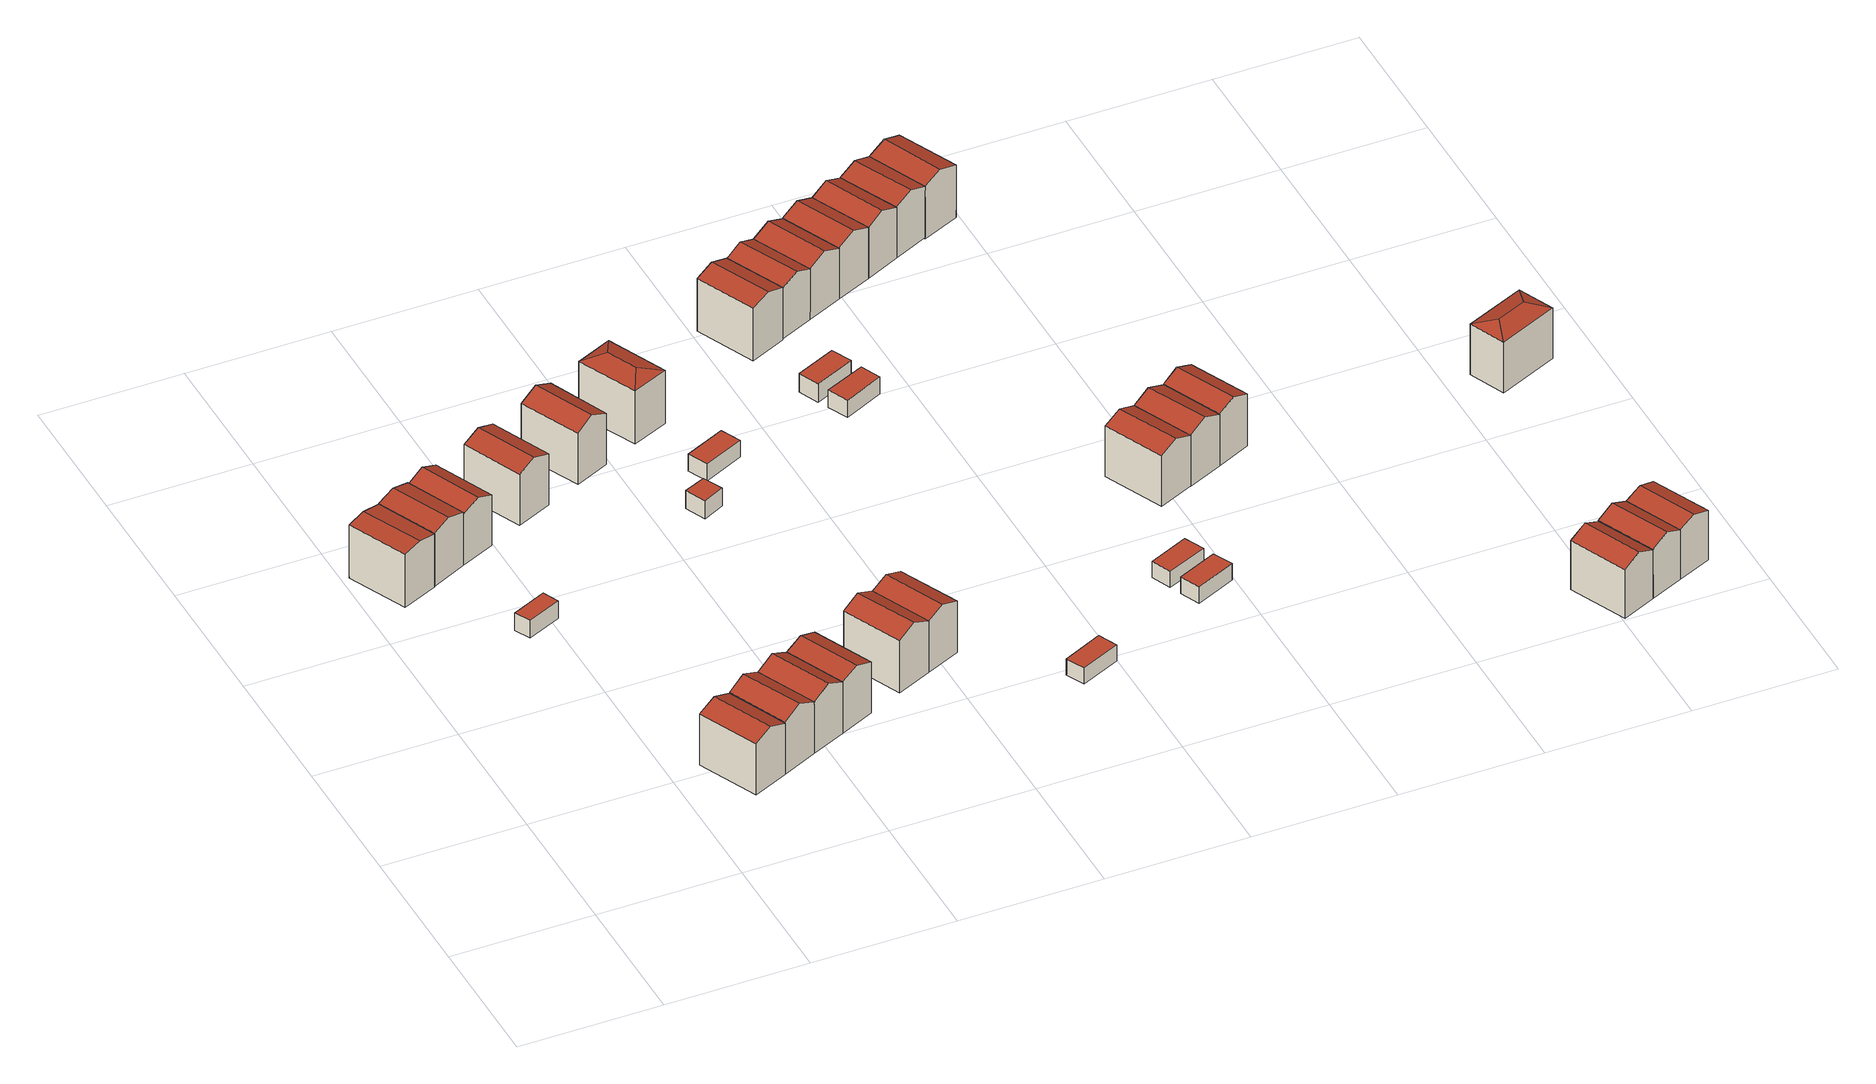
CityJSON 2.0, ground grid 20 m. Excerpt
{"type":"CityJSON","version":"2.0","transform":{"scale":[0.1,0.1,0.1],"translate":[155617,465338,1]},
"CityObjects":{
"building1":{"type":"Building","attributes":{"b3_bag_bag_overlap":0,"b3_bouwlagen":3,"b3_dak_type":"slanted","b3_extrusie":"standard","b3_h_dak_50p":9.7,"b3_h_dak_70p":10.21,"b3_h_dak_max":10.85,"b3_h_dak_min":7.75,"b3_h_maaiveld":1.87,"b3_h_nok":10.98,"b3_is_glas_dak":false,"b3_kas_warenhuis":false,"b3_kwaliteitsindicator":true,"b3_mutatie_ahn3_ahn4":false,"b3_mutatie_ahn4_ahn5":false,"b3_n_nok":2,"b3_n_vlakken":3,"b3_opp_buitenmuur":147.85,"b3_opp_dak_plat":0,"b3_opp_dak_schuin":60.97,"b3_opp_grond":50.98,"b3_opp_scheidingsmuur":67.64,"b3_rmse_lod12":1.17,"b3_rmse_lod13":1.17,"b3_rmse_lod22":0.135,"b3_t_run":27,"b3_val3dity_lod12":"[]","b3_val3dity_lod13":"[]","b3_val3dity_lod22":"[]","b3_volume_lod12":425.32,"b3_volume_lod13":425.32,"b3_volume_lod22":391.62,"geconstateerd":false,"oorspronkelijkbouwjaar":1986,"status":"Pand in gebruik"},"children":["building1-1"]},
"building1-1":{"type":"BuildingPart","parents":["building1"],"geometry":[{"type":"Solid","lod":"2.2","boundaries":[[[[0,1,2,3]],[[4,5,6,7]],[[5,4,1,0]],[[4,7,8,2,1]],[[9,8,7,6]],[[8,9,3,2]],[[9,6,5,0,3]]]],"semantics":{"surfaces":[{"type":"GroundSurface"},{"type":"RoofSurface"},{"type":"WallSurface"}],"values":[[0,1,2,2,1,2,2]]}}]},
"building2":{"type":"Building","attributes":{"b3_bag_bag_overlap":0,"b3_bouwlagen":3,"b3_dak_type":"slanted","b3_extrusie":"standard","b3_h_dak_50p":9.76,"b3_h_dak_70p":10.28,"b3_h_dak_max":10.84,"b3_h_dak_min":7.75,"b3_h_maaiveld":1.96,"b3_h_nok":10.98,"b3_is_glas_dak":false,"b3_kas_warenhuis":false,"b3_kwaliteitsindicator":true,"b3_mutatie_ahn3_ahn4":false,"b3_mutatie_ahn4_ahn5":false,"b3_n_nok":1,"b3_n_vlakken":3,"b3_opp_buitenmuur":74.91,"b3_opp_dak_plat":0,"b3_opp_dak_schuin":64.32,"b3_opp_grond":50.32,"b3_opp_scheidingsmuur":135.25,"b3_rmse_lod12":1.19,"b3_rmse_lod13":1.19,"b3_rmse_lod22":0.131,"b3_t_run":24,"b3_val3dity_lod12":"[]","b3_val3dity_lod13":"[]","b3_val3dity_lod22":"[]","b3_volume_lod12":417.21,"b3_volume_lod13":417.21,"b3_volume_lod22":381.18,"geconstateerd":false,"oorspronkelijkbouwjaar":1986,"status":"Pand in gebruik"},"children":["building2-1"]},
"building2-1":{"type":"BuildingPart","parents":["building2"],"geometry":[{"type":"Solid","lod":"2.2","boundaries":[[[[10,11,12,13]],[[14,15,16,11,10]],[[17,16,15,18]],[[16,17,12,11]],[[17,18,19,13,12]],[[14,19,18,15]],[[19,14,10,13]]]],"semantics":{"surfaces":[{"type":"GroundSurface"},{"type":"WallSurface"},{"type":"RoofSurface"}],"values":[[0,1,2,1,1,2,1]]}}]},
"building3":{"type":"Building","attributes":{"b3_bag_bag_overlap":0,"b3_bouwlagen":3,"b3_dak_type":"slanted","b3_extrusie":"standard","b3_h_dak_50p":9.23,"b3_h_dak_70p":9.85,"b3_h_dak_max":10.71,"b3_h_dak_min":7.55,"b3_h_maaiveld":1.77,"b3_h_nok":10.82,"b3_is_glas_dak":false,"b3_kas_warenhuis":false,"b3_kwaliteitsindicator":true,"b3_mutatie_ahn3_ahn4":false,"b3_mutatie_ahn4_ahn5":false,"b3_n_nok":1,"b3_n_vlakken":2,"b3_opp_buitenmuur":134.18,"b3_opp_dak_plat":0,"b3_opp_dak_schuin":61.74,"b3_opp_grond":50.87,"b3_opp_scheidingsmuur":67.92,"b3_rmse_lod12":1.12,"b3_rmse_lod13":1.12,"b3_rmse_lod22":0.0509,"b3_t_run":23,"b3_val3dity_lod12":"[]","b3_val3dity_lod13":"[]","b3_val3dity_lod22":"[]","b3_volume_lod12":410.59,"b3_volume_lod13":410.59,"b3_volume_lod22":378.99,"geconstateerd":false,"oorspronkelijkbouwjaar":1985,"status":"Pand in gebruik"},"children":["building3-1"]},
"building3-1":{"type":"BuildingPart","parents":["building3"],"geometry":[{"type":"Solid","lod":"2.2","boundaries":[[[[20,21,22,23]],[[24,25,26,27]],[[25,24,21,20]],[[24,27,28,22,21]],[[29,28,27,26]],[[28,29,23,22]],[[29,26,25,20,23]]]],"semantics":{"surfaces":[{"type":"GroundSurface"},{"type":"RoofSurface"},{"type":"WallSurface"}],"values":[[0,1,2,2,1,2,2]]}}]},
"building4":{"type":"Building","attributes":{"b3_dak_type":"horizontal","b3_extrusie":"standard","b3_h_dak_50p":4.37,"b3_h_dak_70p":4.38,"b3_h_dak_max":4.42,"b3_h_dak_min":4.34,"b3_h_maaiveld":1.72,"b3_is_glas_dak":false,"b3_kas_warenhuis":false,"b3_kwaliteitsindicator":true,"b3_mutatie_ahn3_ahn4":false,"b3_mutatie_ahn4_ahn5":false,"b3_n_nok":0,"b3_n_vlakken":1,"b3_opp_buitenmuur":36.41,"b3_opp_dak_plat":13.25,"b3_opp_dak_schuin":0,"b3_opp_grond":13.25,"b3_opp_scheidingsmuur":5.06,"b3_rmse_lod12":0.0218,"b3_rmse_lod13":0.0218,"b3_rmse_lod22":0.0193,"b3_t_run":8,"b3_val3dity_lod12":"[]","b3_val3dity_lod13":"[]","b3_val3dity_lod22":"[]","b3_volume_lod12":35.3,"b3_volume_lod13":35.3,"b3_volume_lod22":35.23,"geconstateerd":false,"oorspronkelijkbouwjaar":1985,"status":"Pand in gebruik"},"children":["building4-1"]},
"building4-1":{"type":"BuildingPart","parents":["building4"],"geometry":[{"type":"Solid","lod":"2.2","boundaries":[[[[30,31,32,33]],[[34,35,36,37]],[[37,36,31,30]],[[36,35,32,31]],[[35,34,33,32]],[[34,37,30,33]]]],"semantics":{"surfaces":[{"type":"GroundSurface"},{"type":"RoofSurface"},{"type":"WallSurface"}],"values":[[0,1,2,2,2,2]]}}]},
"building5":{"type":"Building","attributes":{"b3_bag_bag_overlap":0,"b3_bouwlagen":3,"b3_dak_type":"slanted","b3_extrusie":"standard","b3_h_dak_50p":9.36,"b3_h_dak_70p":9.98,"b3_h_dak_max":10.86,"b3_h_dak_min":7.76,"b3_h_maaiveld":1.97,"b3_h_nok":10.9,"b3_is_glas_dak":false,"b3_kas_warenhuis":false,"b3_kwaliteitsindicator":true,"b3_mutatie_ahn3_ahn4":false,"b3_mutatie_ahn4_ahn5":false,"b3_n_nok":1,"b3_n_vlakken":2,"b3_opp_buitenmuur":62.71,"b3_opp_dak_plat":0,"b3_opp_dak_schuin":59.88,"b3_opp_grond":49.49,"b3_opp_scheidingsmuur":135.23,"b3_rmse_lod12":1.08,"b3_rmse_lod13":1.08,"b3_rmse_lod22":0.0699,"b3_t_run":27,"b3_val3dity_lod12":"[]","b3_val3dity_lod13":"[]","b3_val3dity_lod22":"[]","b3_volume_lod12":394.5,"b3_volume_lod13":394.5,"b3_volume_lod22":364.71,"geconstateerd":false,"oorspronkelijkbouwjaar":1986,"status":"Pand in gebruik"},"children":["building5-1"]},
"building5-1":{"type":"BuildingPart","parents":["building5"],"geometry":[{"type":"Solid","lod":"2.2","boundaries":[[[[10,13,38,39]],[[40,41,42,43]],[[41,40,13,10]],[[40,43,44,38,13]],[[45,44,43,42]],[[44,45,39,38]],[[45,42,41,10,39]]]],"semantics":{"surfaces":[{"type":"GroundSurface"},{"type":"RoofSurface"},{"type":"WallSurface"}],"values":[[0,1,2,2,1,2,2]]}}]},
"building6":{"type":"Building","attributes":{"b3_bag_bag_overlap":0,"b3_bouwlagen":3,"b3_dak_type":"slanted","b3_extrusie":"standard","b3_h_dak_50p":9.64,"b3_h_dak_70p":9.86,"b3_h_dak_max":10.72,"b3_h_dak_min":7.54,"b3_h_maaiveld":1.81,"b3_h_nok":10.76,"b3_is_glas_dak":false,"b3_kas_warenhuis":false,"b3_kwaliteitsindicator":true,"b3_mutatie_ahn3_ahn4":false,"b3_mutatie_ahn4_ahn5":false,"b3_n_nok":1,"b3_n_vlakken":3,"b3_opp_buitenmuur":71.58,"b3_opp_dak_plat":4.17,"b3_opp_dak_schuin":60.66,"b3_opp_grond":50.13,"b3_opp_scheidingsmuur":137.24,"b3_rmse_lod12":1.08,"b3_rmse_lod13":1.08,"b3_rmse_lod22":0.089,"b3_t_run":23,"b3_val3dity_lod12":"[]","b3_val3dity_lod13":"[]","b3_val3dity_lod22":"[]","b3_volume_lod12":403.37,"b3_volume_lod13":403.37,"b3_volume_lod22":375.07,"geconstateerd":false,"oorspronkelijkbouwjaar":1985,"status":"Pand in gebruik"},"children":["building6-1"]},
"building6-1":{"type":"BuildingPart","parents":["building6"],"geometry":[{"type":"Solid","lod":"2.2","boundaries":[[[[46,47,21,20]],[[48,49,50,51]],[[49,48,47,46]],[[48,51,52,21,47]],[[53,52,51,50]],[[52,53,20,21]],[[53,50,49,46,20]]]],"semantics":{"surfaces":[{"type":"GroundSurface"},{"type":"RoofSurface"},{"type":"WallSurface"}],"values":[[0,1,2,2,1,2,2]]}}]},
"building7":{"type":"Building","attributes":{"b3_bag_bag_overlap":0,"b3_bouwlagen":3,"b3_dak_type":"slanted","b3_extrusie":"standard","b3_h_dak_50p":9.68,"b3_h_dak_70p":9.85,"b3_h_dak_max":10.71,"b3_h_dak_min":7.58,"b3_h_maaiveld":1.82,"b3_h_nok":10.79,"b3_is_glas_dak":false,"b3_kas_warenhuis":false,"b3_kwaliteitsindicator":true,"b3_mutatie_ahn3_ahn4":false,"b3_mutatie_ahn4_ahn5":false,"b3_n_nok":1,"b3_n_vlakken":3,"b3_opp_buitenmuur":70.8,"b3_opp_dak_plat":7.93,"b3_opp_dak_schuin":59.98,"b3_opp_grond":49.58,"b3_opp_scheidingsmuur":137.04,"b3_rmse_lod12":1.04,"b3_rmse_lod13":1.04,"b3_rmse_lod22":0.0682,"b3_t_run":22,"b3_val3dity_lod12":"[]","b3_val3dity_lod13":"[]","b3_val3dity_lod22":"[]","b3_volume_lod12":397.75,"b3_volume_lod13":397.75,"b3_volume_lod22":372.35,"geconstateerd":false,"oorspronkelijkbouwjaar":1985,"status":"Pand in gebruik"},"children":["building7-1"]},
"building7-1":{"type":"BuildingPart","parents":["building7"],"geometry":[{"type":"Solid","lod":"2.2","boundaries":[[[[47,46,54,55]],[[56,57,58,59]],[[57,56,46,47]],[[56,59,60,54,46]],[[61,60,59,58]],[[60,61,55,54]],[[61,58,57,47,55]]]],"semantics":{"surfaces":[{"type":"GroundSurface"},{"type":"RoofSurface"},{"type":"WallSurface"}],"values":[[0,1,2,2,1,2,2]]}}]},
"building8":{"type":"Building","attributes":{"b3_bag_bag_overlap":0,"b3_bouwlagen":3,"b3_dak_type":"slanted","b3_extrusie":"standard","b3_h_dak_50p":9.76,"b3_h_dak_70p":10.01,"b3_h_dak_max":10.86,"b3_h_dak_min":7.76,"b3_h_maaiveld":1.95,"b3_h_nok":10.91,"b3_is_glas_dak":false,"b3_kas_warenhuis":false,"b3_kwaliteitsindicator":true,"b3_mutatie_ahn3_ahn4":false,"b3_mutatie_ahn4_ahn5":false,"b3_n_nok":1,"b3_n_vlakken":3,"b3_opp_buitenmuur":72.71,"b3_opp_dak_plat":7.92,"b3_opp_dak_schuin":61.02,"b3_opp_grond":50.37,"b3_opp_scheidingsmuur":137.98,"b3_rmse_lod12":1.06,"b3_rmse_lod13":1.06,"b3_rmse_lod22":0.0989,"b3_t_run":26,"b3_val3dity_lod12":"[]","b3_val3dity_lod13":"[]","b3_val3dity_lod22":"[]","b3_volume_lod12":405.68,"b3_volume_lod13":405.68,"b3_volume_lod22":380.34,"geconstateerd":false,"oorspronkelijkbouwjaar":1986,"status":"Pand in gebruik"},"children":["building8-1"]},
"building8-1":{"type":"BuildingPart","parents":["building8"],"geometry":[{"type":"Solid","lod":"2.2","boundaries":[[[[62,63,64,65]],[[66,67,68,69]],[[67,66,63,62]],[[66,69,70,64,63]],[[71,70,69,68]],[[70,71,65,64]],[[71,68,67,62,65]]]],"semantics":{"surfaces":[{"type":"GroundSurface"},{"type":"RoofSurface"},{"type":"WallSurface"}],"values":[[0,1,2,2,1,2,2]]}}]},
"building9":{"type":"Building","attributes":{"b3_bag_bag_overlap":0,"b3_bouwlagen":3,"b3_dak_type":"slanted","b3_extrusie":"standard","b3_h_dak_50p":9.19,"b3_h_dak_70p":9.83,"b3_h_dak_max":10.7,"b3_h_dak_min":7.56,"b3_h_maaiveld":1.83,"b3_h_nok":10.78,"b3_is_glas_dak":false,"b3_kas_warenhuis":false,"b3_kwaliteitsindicator":true,"b3_mutatie_ahn3_ahn4":false,"b3_mutatie_ahn4_ahn5":false,"b3_n_nok":1,"b3_n_vlakken":2,"b3_opp_buitenmuur":62.94,"b3_opp_dak_plat":0,"b3_opp_dak_schuin":59.82,"b3_opp_grond":49.52,"b3_opp_scheidingsmuur":135.48,"b3_rmse_lod12":1.1,"b3_rmse_lod13":1.1,"b3_rmse_lod22":0.0733,"b3_t_run":19,"b3_val3dity_lod12":"[]","b3_val3dity_lod13":"[]","b3_val3dity_lod22":"[]","b3_volume_lod12":395.38,"b3_volume_lod13":395.38,"b3_volume_lod22":365.22,"geconstateerd":false,"oorspronkelijkbouwjaar":1985,"status":"Pand in gebruik"},"children":["building9-1"]},
"building9-1":{"type":"BuildingPart","parents":["building9"],"geometry":[{"type":"Solid","lod":"2.2","boundaries":[[[[72,73,55,54]],[[74,75,76,77]],[[75,74,73,72]],[[74,77,61,55,73]],[[60,61,77,76]],[[61,60,54,55]],[[60,76,75,72,54]]]],"semantics":{"surfaces":[{"type":"GroundSurface"},{"type":"RoofSurface"},{"type":"WallSurface"}],"values":[[0,1,2,2,1,2,2]]}}]},
"building10":{"type":"Building","attributes":{"b3_bag_bag_overlap":0,"b3_bouwlagen":3,"b3_dak_type":"slanted","b3_extrusie":"standard","b3_h_dak_50p":9.78,"b3_h_dak_70p":10,"b3_h_dak_max":10.85,"b3_h_dak_min":7.72,"b3_h_maaiveld":1.97,"b3_h_nok":10.94,"b3_is_glas_dak":false,"b3_kas_warenhuis":false,"b3_kwaliteitsindicator":true,"b3_mutatie_ahn3_ahn4":false,"b3_mutatie_ahn4_ahn5":false,"b3_n_nok":1,"b3_n_vlakken":3,"b3_opp_buitenmuur":73.48,"b3_opp_dak_plat":6.57,"b3_opp_dak_schuin":60.19,"b3_opp_grond":49.72,"b3_opp_scheidingsmuur":135.12,"b3_rmse_lod12":1.05,"b3_rmse_lod13":1.05,"b3_rmse_lod22":0.101,"b3_t_run":20,"b3_val3dity_lod12":"[]","b3_val3dity_lod13":"[]","b3_val3dity_lod22":"[]","b3_volume_lod12":399.4,"b3_volume_lod13":399.4,"b3_volume_lod22":373.67,"geconstateerd":false,"oorspronkelijkbouwjaar":1986,"status":"Pand in gebruik"},"children":["building10-1"]},
"building10-1":{"type":"BuildingPart","parents":["building10"],"geometry":[{"type":"Solid","lod":"2.2","boundaries":[[[[78,79,80,81]],[[82,83,84,79,78]],[[85,84,83,86]],[[84,85,80,79]],[[85,86,87,81,80]],[[82,87,86,83]],[[87,82,78,81]]]],"semantics":{"surfaces":[{"type":"GroundSurface"},{"type":"WallSurface"},{"type":"RoofSurface"}],"values":[[0,1,2,1,1,2,1]]}}]},
"building11":{"type":"Building","attributes":{"b3_bag_bag_overlap":0,"b3_bouwlagen":3,"b3_dak_type":"slanted","b3_extrusie":"standard","b3_h_dak_50p":9.76,"b3_h_dak_70p":9.85,"b3_h_dak_max":10.71,"b3_h_dak_min":7.55,"b3_h_maaiveld":1.83,"b3_h_nok":10.78,"b3_is_glas_dak":false,"b3_kas_warenhuis":false,"b3_kwaliteitsindicator":true,"b3_mutatie_ahn3_ahn4":false,"b3_mutatie_ahn4_ahn5":false,"b3_n_nok":1,"b3_n_vlakken":3,"b3_opp_buitenmuur":72.49,"b3_opp_dak_plat":9.85,"b3_opp_dak_schuin":60.55,"b3_opp_grond":49.81,"b3_opp_scheidingsmuur":135.96,"b3_rmse_lod12":1.08,"b3_rmse_lod13":1.08,"b3_rmse_lod22":0.121,"b3_t_run":23,"b3_val3dity_lod12":"[]","b3_val3dity_lod13":"[]","b3_val3dity_lod22":"[]","b3_volume_lod12":400.92,"b3_volume_lod13":400.92,"b3_volume_lod22":374.57,"geconstateerd":false,"oorspronkelijkbouwjaar":1985,"status":"Pand in gebruik"},"children":["building11-1"]},
"building11-1":{"type":"BuildingPart","parents":["building11"],"geometry":[{"type":"Solid","lod":"2.2","boundaries":[[[[88,89,90,91]],[[92,93,94,95]],[[93,92,89,88]],[[92,95,96,90,89]],[[97,96,95,94]],[[96,97,91,90]],[[97,94,93,88,91]]]],"semantics":{"surfaces":[{"type":"GroundSurface"},{"type":"RoofSurface"},{"type":"WallSurface"}],"values":[[0,1,2,2,1,2,2]]}}]},
"building12":{"type":"Building","attributes":{"b3_bag_bag_overlap":0,"b3_dak_type":"horizontal","b3_extrusie":"standard","b3_h_dak_50p":4.49,"b3_h_dak_70p":4.5,"b3_h_dak_max":4.55,"b3_h_dak_min":4.4,"b3_h_maaiveld":1.71,"b3_is_glas_dak":false,"b3_kas_warenhuis":false,"b3_kwaliteitsindicator":true,"b3_mutatie_ahn3_ahn4":false,"b3_mutatie_ahn4_ahn5":false,"b3_n_nok":0,"b3_n_vlakken":1,"b3_opp_buitenmuur":26.81,"b3_opp_dak_plat":10.09,"b3_opp_dak_schuin":0,"b3_opp_grond":10.09,"b3_opp_scheidingsmuur":8.48,"b3_rmse_lod12":0.0369,"b3_rmse_lod13":0.0369,"b3_rmse_lod22":0.0318,"b3_t_run":7,"b3_val3dity_lod12":"[]","b3_val3dity_lod13":"[]","b3_val3dity_lod22":"[]","b3_volume_lod12":28.14,"b3_volume_lod13":28.14,"b3_volume_lod22":28.01,"geconstateerd":false,"oorspronkelijkbouwjaar":1985,"status":"Pand in gebruik"},"children":["building12-1"]},
"building12-1":{"type":"BuildingPart","parents":["building12"],"geometry":[{"type":"Solid","lod":"2.2","boundaries":[[[[98,99,100,101]],[[102,103,104,105]],[[105,104,99,98]],[[104,103,100,99]],[[103,102,101,100]],[[102,105,98,101]]]],"semantics":{"surfaces":[{"type":"GroundSurface"},{"type":"RoofSurface"},{"type":"WallSurface"}],"values":[[0,1,2,2,2,2]]}}]},
"building13":{"type":"Building","attributes":{"b3_bag_bag_overlap":0,"b3_bouwlagen":3,"b3_dak_type":"slanted","b3_extrusie":"standard","b3_h_dak_50p":9.17,"b3_h_dak_70p":9.78,"b3_h_dak_max":10.71,"b3_h_dak_min":7.56,"b3_h_maaiveld":1.83,"b3_h_nok":10.76,"b3_is_glas_dak":false,"b3_kas_warenhuis":false,"b3_kwaliteitsindicator":true,"b3_mutatie_ahn3_ahn4":false,"b3_mutatie_ahn4_ahn5":false,"b3_n_nok":1,"b3_n_vlakken":2,"b3_opp_buitenmuur":62.54,"b3_opp_dak_plat":0,"b3_opp_dak_schuin":60.37,"b3_opp_grond":49.78,"b3_opp_scheidingsmuur":135.19,"b3_rmse_lod12":1.12,"b3_rmse_lod13":1.12,"b3_rmse_lod22":0.065,"b3_t_run":21,"b3_val3dity_lod12":"[]","b3_val3dity_lod13":"[]","b3_val3dity_lod22":"[]","b3_volume_lod12":396.07,"b3_volume_lod13":396.07,"b3_volume_lod22":365.83,"geconstateerd":false,"oorspronkelijkbouwjaar":1985,"status":"Pand in gebruik"},"children":["building13-1"]},
"building13-1":{"type":"BuildingPart","parents":["building13"],"geometry":[{"type":"Solid","lod":"2.2","boundaries":[[[[106,107,89,88]],[[108,109,110,111]],[[109,108,107,106]],[[108,111,112,89,107]],[[113,112,111,110]],[[112,113,88,89]],[[113,110,109,106,88]]]],"semantics":{"surfaces":[{"type":"GroundSurface"},{"type":"RoofSurface"},{"type":"WallSurface"}],"values":[[0,1,2,2,1,2,2]]}}]},
"building14":{"type":"Building","attributes":{"b3_bag_bag_overlap":0,"b3_bouwlagen":3,"b3_dak_type":"slanted","b3_extrusie":"standard","b3_h_dak_50p":9.86,"b3_h_dak_70p":10.22,"b3_h_dak_max":10.85,"b3_h_dak_min":7.74,"b3_h_maaiveld":1.85,"b3_h_nok":11.04,"b3_is_glas_dak":false,"b3_kas_warenhuis":false,"b3_kwaliteitsindicator":true,"b3_mutatie_ahn3_ahn4":false,"b3_mutatie_ahn4_ahn5":false,"b3_n_nok":1,"b3_n_vlakken":4,"b3_opp_buitenmuur":154.7,"b3_opp_dak_plat":5.07,"b3_opp_dak_schuin":66.91,"b3_opp_grond":50.94,"b3_opp_scheidingsmuur":68.27,"b3_rmse_lod12":1.07,"b3_rmse_lod13":1.07,"b3_rmse_lod22":0.127,"b3_t_run":29,"b3_val3dity_lod12":"[]","b3_val3dity_lod13":"[]","b3_val3dity_lod22":"[]","b3_volume_lod12":426.85,"b3_volume_lod13":426.85,"b3_volume_lod22":397.22,"geconstateerd":false,"oorspronkelijkbouwjaar":1986,"status":"Pand in gebruik"},"children":["building14-1"]},
"building14-1":{"type":"BuildingPart","parents":["building14"],"geometry":[{"type":"Solid","lod":"2.2","boundaries":[[[[114,115,116,117]],[[118,119,120,121]],[[119,118,115,114]],[[122,118,121]],[[118,122,116,115]],[[123,122,121,120]],[[122,123,117,116]],[[119,123,120]],[[123,119,114,117]]]],"semantics":{"surfaces":[{"type":"GroundSurface"},{"type":"RoofSurface"},{"type":"WallSurface"}],"values":[[0,1,2,1,2,1,2,1,2]]}}]},
"building15":{"type":"Building","attributes":{"b3_dak_type":"horizontal","b3_extrusie":"standard","b3_h_dak_50p":4.38,"b3_h_dak_70p":4.39,"b3_h_dak_max":4.41,"b3_h_dak_min":4.35,"b3_h_maaiveld":1.75,"b3_is_glas_dak":false,"b3_kas_warenhuis":false,"b3_kwaliteitsindicator":true,"b3_mutatie_ahn3_ahn4":false,"b3_mutatie_ahn4_ahn5":false,"b3_n_nok":0,"b3_n_vlakken":1,"b3_opp_buitenmuur":48.77,"b3_opp_dak_plat":19.14,"b3_opp_dak_schuin":0,"b3_opp_grond":19.14,"b3_opp_scheidingsmuur":0,"b3_rmse_lod12":0.014,"b3_rmse_lod13":0.014,"b3_rmse_lod22":0.013,"b3_t_run":15,"b3_val3dity_lod12":"[]","b3_val3dity_lod13":"[]","b3_val3dity_lod22":"[]","b3_volume_lod12":50.4,"b3_volume_lod13":50.4,"b3_volume_lod22":50.31,"geconstateerd":false,"oorspronkelijkbouwjaar":1986,"status":"Pand in gebruik"},"children":["building15-1"]},
"building15-1":{"type":"BuildingPart","parents":["building15"],"geometry":[{"type":"Solid","lod":"2.2","boundaries":[[[[124,125,126,127]],[[128,129,130,131]],[[131,130,125,124]],[[130,129,126,125]],[[129,128,127,126]],[[128,131,124,127]]]],"semantics":{"surfaces":[{"type":"GroundSurface"},{"type":"RoofSurface"},{"type":"WallSurface"}],"values":[[0,1,2,2,2,2]]}}]},
"building16":{"type":"Building","attributes":{"b3_dak_type":"horizontal","b3_extrusie":"standard","b3_h_dak_50p":4.34,"b3_h_dak_70p":4.34,"b3_h_dak_max":4.37,"b3_h_dak_min":4.3,"b3_h_maaiveld":1.77,"b3_is_glas_dak":false,"b3_kas_warenhuis":false,"b3_kwaliteitsindicator":true,"b3_mutatie_ahn3_ahn4":false,"b3_mutatie_ahn4_ahn5":false,"b3_n_nok":0,"b3_n_vlakken":1,"b3_opp_buitenmuur":46.57,"b3_opp_dak_plat":17.96,"b3_opp_dak_schuin":0,"b3_opp_grond":17.96,"b3_opp_scheidingsmuur":0,"b3_rmse_lod12":0.0158,"b3_rmse_lod13":0.0158,"b3_rmse_lod22":0.0145,"b3_t_run":12,"b3_val3dity_lod12":"[]","b3_val3dity_lod13":"[]","b3_val3dity_lod22":"[]","b3_volume_lod12":46.31,"b3_volume_lod13":46.31,"b3_volume_lod22":46.21,"geconstateerd":false,"oorspronkelijkbouwjaar":1985,"status":"Pand in gebruik"},"children":["building16-1"]},
"building16-1":{"type":"BuildingPart","parents":["building16"],"geometry":[{"type":"Solid","lod":"2.2","boundaries":[[[[132,133,134,135]],[[136,137,138,139]],[[139,138,133,132]],[[138,137,134,133]],[[137,136,135,134]],[[136,139,132,135]]]],"semantics":{"surfaces":[{"type":"GroundSurface"},{"type":"RoofSurface"},{"type":"WallSurface"}],"values":[[0,1,2,2,2,2]]}}]},
"building17":{"type":"Building","attributes":{"b3_bag_bag_overlap":0,"b3_bouwlagen":3,"b3_dak_type":"slanted","b3_extrusie":"standard","b3_h_dak_50p":9.76,"b3_h_dak_70p":10.03,"b3_h_dak_max":10.84,"b3_h_dak_min":7.86,"b3_h_maaiveld":1.76,"b3_h_nok":10.92,"b3_is_glas_dak":false,"b3_kas_warenhuis":false,"b3_kwaliteitsindicator":true,"b3_mutatie_ahn3_ahn4":false,"b3_mutatie_ahn4_ahn5":false,"b3_n_nok":2,"b3_n_vlakken":3,"b3_opp_buitenmuur":154.88,"b3_opp_dak_plat":0,"b3_opp_dak_schuin":63.6,"b3_opp_grond":51.19,"b3_opp_scheidingsmuur":67.39,"b3_rmse_lod12":0.968,"b3_rmse_lod13":0.968,"b3_rmse_lod22":0.223,"b3_t_run":26,"b3_val3dity_lod12":"[]","b3_val3dity_lod13":"[]","b3_val3dity_lod22":"[]","b3_volume_lod12":423.23,"b3_volume_lod13":423.23,"b3_volume_lod22":401.38,"geconstateerd":false,"oorspronkelijkbouwjaar":1986,"status":"Pand in gebruik"},"children":["building17-1"]},
"building17-1":{"type":"BuildingPart","parents":["building17"],"geometry":[{"type":"Solid","lod":"2.2","boundaries":[[[[140,141,142,143]],[[144,145,146,141,140]],[[147,146,145,148]],[[146,147,142,141]],[[147,148,149,143,142]],[[144,149,148,145]],[[149,144,140,143]]]],"semantics":{"surfaces":[{"type":"GroundSurface"},{"type":"WallSurface"},{"type":"RoofSurface"}],"values":[[0,1,2,1,1,2,1]]}}]},
"building18":{"type":"Building","attributes":{"b3_dak_type":"horizontal","b3_extrusie":"standard","b3_h_dak_50p":4.54,"b3_h_dak_70p":4.61,"b3_h_dak_max":4.75,"b3_h_dak_min":4.39,"b3_h_maaiveld":1.72,"b3_is_glas_dak":false,"b3_kas_warenhuis":false,"b3_kwaliteitsindicator":true,"b3_mutatie_ahn3_ahn4":false,"b3_mutatie_ahn4_ahn5":false,"b3_n_nok":0,"b3_n_vlakken":1,"b3_opp_buitenmuur":52.65,"b3_opp_dak_plat":19.21,"b3_opp_dak_schuin":0,"b3_opp_grond":19.21,"b3_opp_scheidingsmuur":0,"b3_rmse_lod12":0.13,"b3_rmse_lod13":0.13,"b3_rmse_lod22":0.106,"b3_t_run":15,"b3_val3dity_lod12":"[]","b3_val3dity_lod13":"[]","b3_val3dity_lod22":"[]","b3_volume_lod12":55.88,"b3_volume_lod13":55.88,"b3_volume_lod22":54.41,"geconstateerd":false,"oorspronkelijkbouwjaar":1986,"status":"Pand in gebruik"},"children":["building18-1"]},
"building18-1":{"type":"BuildingPart","parents":["building18"],"geometry":[{"type":"Solid","lod":"2.2","boundaries":[[[[150,151,152,153]],[[154,155,156,157]],[[157,156,151,150]],[[156,155,152,151]],[[155,154,153,152]],[[154,157,150,153]]]],"semantics":{"surfaces":[{"type":"GroundSurface"},{"type":"RoofSurface"},{"type":"WallSurface"}],"values":[[0,1,2,2,2,2]]}}]},
"building19":{"type":"Building","attributes":{"b3_dak_type":"horizontal","b3_extrusie":"standard","b3_h_dak_50p":4.4,"b3_h_dak_70p":4.41,"b3_h_dak_max":4.43,"b3_h_dak_min":4.38,"b3_h_maaiveld":1.73,"b3_is_glas_dak":false,"b3_kas_warenhuis":false,"b3_kwaliteitsindicator":true,"b3_mutatie_ahn3_ahn4":false,"b3_mutatie_ahn4_ahn5":false,"b3_n_nok":0,"b3_n_vlakken":1,"b3_opp_buitenmuur":49.71,"b3_opp_dak_plat":19.19,"b3_opp_dak_schuin":0,"b3_opp_grond":19.19,"b3_opp_scheidingsmuur":0,"b3_rmse_lod12":0.0132,"b3_rmse_lod13":0.0132,"b3_rmse_lod22":0.0119,"b3_t_run":14,"b3_val3dity_lod12":"[]","b3_val3dity_lod13":"[]","b3_val3dity_lod22":"[]","b3_volume_lod12":51.4,"b3_volume_lod13":51.4,"b3_volume_lod22":51.3,"geconstateerd":false,"oorspronkelijkbouwjaar":1986,"status":"Pand in gebruik"},"children":["building19-1"]},
"building19-1":{"type":"BuildingPart","parents":["building19"],"geometry":[{"type":"Solid","lod":"2.2","boundaries":[[[[158,159,160,161]],[[162,163,164,165]],[[165,164,159,158]],[[164,163,160,159]],[[163,162,161,160]],[[162,165,158,161]]]],"semantics":{"surfaces":[{"type":"GroundSurface"},{"type":"RoofSurface"},{"type":"WallSurface"}],"values":[[0,1,2,2,2,2]]}}]},
"building20":{"type":"Building","attributes":{"b3_bag_bag_overlap":0,"b3_bouwlagen":3,"b3_dak_type":"slanted","b3_extrusie":"standard","b3_h_dak_50p":9.31,"b3_h_dak_70p":9.95,"b3_h_dak_max":10.86,"b3_h_dak_min":7.71,"b3_h_maaiveld":2,"b3_h_nok":10.91,"b3_is_glas_dak":false,"b3_kas_warenhuis":false,"b3_kwaliteitsindicator":true,"b3_mutatie_ahn3_ahn4":false,"b3_mutatie_ahn4_ahn5":false,"b3_n_nok":1,"b3_n_vlakken":2,"b3_opp_buitenmuur":59.75,"b3_opp_dak_plat":0,"b3_opp_dak_schuin":57.69,"b3_opp_grond":47.59,"b3_opp_scheidingsmuur":134.73,"b3_rmse_lod12":1.12,"b3_rmse_lod13":1.12,"b3_rmse_lod22":0.0845,"b3_t_run":24,"b3_val3dity_lod12":"[]","b3_val3dity_lod13":"[]","b3_val3dity_lod22":"[]","b3_volume_lod12":377.7,"b3_volume_lod13":377.7,"b3_volume_lod22":348.91,"geconstateerd":false,"oorspronkelijkbouwjaar":1986,"status":"Pand in gebruik"},"children":["building20-1"]},
"building20-1":{"type":"BuildingPart","parents":["building20"],"geometry":[{"type":"Solid","lod":"2.2","boundaries":[[[[166,167,168,169]],[[170,171,172,173]],[[171,170,167,166]],[[170,173,174,168,167]],[[175,174,173,172]],[[174,175,169,168]],[[175,172,171,166,169]]]],"semantics":{"surfaces":[{"type":"GroundSurface"},{"type":"RoofSurface"},{"type":"WallSurface"}],"values":[[0,1,2,2,1,2,2]]}}]},
"building21":{"type":"Building","attributes":{"b3_bag_bag_overlap":0,"b3_dak_type":"horizontal","b3_extrusie":"standard","b3_h_dak_50p":4.23,"b3_h_dak_70p":4.24,"b3_h_dak_max":4.25,"b3_h_dak_min":4.12,"b3_h_maaiveld":1.66,"b3_is_glas_dak":false,"b3_kas_warenhuis":false,"b3_kwaliteitsindicator":true,"b3_mutatie_ahn3_ahn4":false,"b3_mutatie_ahn4_ahn5":false,"b3_n_nok":0,"b3_n_vlakken":1,"b3_opp_buitenmuur":40.51,"b3_opp_dak_plat":19.03,"b3_opp_dak_schuin":0,"b3_opp_grond":19.03,"b3_opp_scheidingsmuur":6.99,"b3_rmse_lod12":0.0333,"b3_rmse_lod13":0.0333,"b3_rmse_lod22":0.0287,"b3_t_run":12,"b3_val3dity_lod12":"[]","b3_val3dity_lod13":"[]","b3_val3dity_lod22":"[]","b3_volume_lod12":49.09,"b3_volume_lod13":49.09,"b3_volume_lod22":48.81,"geconstateerd":false,"oorspronkelijkbouwjaar":1985,"status":"Pand in gebruik"},"children":["building21-1"]},
"building21-1":{"type":"BuildingPart","parents":["building21"],"geometry":[{"type":"Solid","lod":"2.2","boundaries":[[[[176,177,178,179]],[[180,181,182,183]],[[183,182,177,176]],[[182,181,178,177]],[[181,180,179,178]],[[180,183,176,179]]]],"semantics":{"surfaces":[{"type":"GroundSurface"},{"type":"RoofSurface"},{"type":"WallSurface"}],"values":[[0,1,2,2,2,2]]}}]},
"building22":{"type":"Building","attributes":{"b3_dak_type":"horizontal","b3_extrusie":"standard","b3_h_dak_50p":4.2,"b3_h_dak_70p":4.21,"b3_h_dak_max":4.25,"b3_h_dak_min":4.16,"b3_h_maaiveld":1.62,"b3_is_glas_dak":false,"b3_kas_warenhuis":false,"b3_kwaliteitsindicator":true,"b3_mutatie_ahn3_ahn4":false,"b3_mutatie_ahn4_ahn5":false,"b3_n_nok":0,"b3_n_vlakken":1,"b3_opp_buitenmuur":47.9,"b3_opp_dak_plat":18.95,"b3_opp_dak_schuin":0,"b3_opp_grond":18.95,"b3_opp_scheidingsmuur":0,"b3_rmse_lod12":0.0221,"b3_rmse_lod13":0.0221,"b3_rmse_lod22":0.0205,"b3_t_run":18,"b3_val3dity_lod12":"[]","b3_val3dity_lod13":"[]","b3_val3dity_lod22":"[]","b3_volume_lod12":49.13,"b3_volume_lod13":49.13,"b3_volume_lod22":49.01,"geconstateerd":false,"oorspronkelijkbouwjaar":1985,"status":"Pand in gebruik"},"children":["building22-1"]},
"building22-1":{"type":"BuildingPart","parents":["building22"],"geometry":[{"type":"Solid","lod":"2.2","boundaries":[[[[184,185,186,187]],[[188,189,190,191]],[[191,190,185,184]],[[190,189,186,185]],[[189,188,187,186]],[[188,191,184,187]]]],"semantics":{"surfaces":[{"type":"GroundSurface"},{"type":"RoofSurface"},{"type":"WallSurface"}],"values":[[0,1,2,2,2,2]]}}]},
"building23":{"type":"Building","attributes":{"b3_bag_bag_overlap":0,"b3_bouwlagen":3,"b3_dak_type":"slanted","b3_extrusie":"standard","b3_h_dak_50p":9.31,"b3_h_dak_70p":9.96,"b3_h_dak_max":10.87,"b3_h_dak_min":7.74,"b3_h_maaiveld":2.01,"b3_h_nok":10.9,"b3_is_glas_dak":false,"b3_kas_warenhuis":false,"b3_kwaliteitsindicator":true,"b3_mutatie_ahn3_ahn4":false,"b3_mutatie_ahn4_ahn5":false,"b3_n_nok":1,"b3_n_vlakken":2,"b3_opp_buitenmuur":62.71,"b3_opp_dak_plat":0,"b3_opp_dak_schuin":60.53,"b3_opp_grond":49.99,"b3_opp_scheidingsmuur":134.52,"b3_rmse_lod12":1.1,"b3_rmse_lod13":1.1,"b3_rmse_lod22":0.077,"b3_t_run":26,"b3_val3dity_lod12":"[]","b3_val3dity_lod13":"[]","b3_val3dity_lod22":"[]","b3_volume_lod12":395.83,"b3_volume_lod13":395.83,"b3_volume_lod22":365.96,"geconstateerd":false,"oorspronkelijkbouwjaar":1986,"status":"Pand in gebruik"},"children":["building23-1"]},
"building23-1":{"type":"BuildingPart","parents":["building23"],"geometry":[{"type":"Solid","lod":"2.2","boundaries":[[[[168,192,193,169]],[[174,194,195,192,168]],[[196,195,194,197]],[[195,196,193,192]],[[196,197,175,169,193]],[[174,175,197,194]],[[175,174,168,169]]]],"semantics":{"surfaces":[{"type":"GroundSurface"},{"type":"WallSurface"},{"type":"RoofSurface"}],"values":[[0,1,2,1,1,2,1]]}}]},
"building24":{"type":"Building","attributes":{"b3_bag_bag_overlap":0,"b3_bouwlagen":3,"b3_dak_type":"slanted","b3_extrusie":"standard","b3_h_dak_50p":9.33,"b3_h_dak_70p":9.97,"b3_h_dak_max":10.86,"b3_h_dak_min":7.74,"b3_h_maaiveld":2.02,"b3_h_nok":10.88,"b3_is_glas_dak":false,"b3_kas_warenhuis":false,"b3_kwaliteitsindicator":true,"b3_mutatie_ahn3_ahn4":false,"b3_mutatie_ahn4_ahn5":false,"b3_n_nok":1,"b3_n_vlakken":2,"b3_opp_buitenmuur":63.59,"b3_opp_dak_plat":0,"b3_opp_dak_schuin":60.43,"b3_opp_grond":50.21,"b3_opp_scheidingsmuur":134.62,"b3_rmse_lod12":1.09,"b3_rmse_lod13":1.09,"b3_rmse_lod22":0.0376,"b3_t_run":19,"b3_val3dity_lod12":"[]","b3_val3dity_lod13":"[]","b3_val3dity_lod22":"[]","b3_volume_lod12":398.96,"b3_volume_lod13":398.96,"b3_volume_lod22":368.26,"geconstateerd":false,"oorspronkelijkbouwjaar":1986,"status":"Pand in gebruik"},"children":["building24-1"]},
"building24-1":{"type":"BuildingPart","parents":["building24"],"geometry":[{"type":"Solid","lod":"2.2","boundaries":[[[[193,192,198,199]],[[200,201,202,203]],[[201,200,192,193]],[[200,203,204,198,192]],[[205,204,203,202]],[[204,205,199,198]],[[205,202,201,193,199]]]],"semantics":{"surfaces":[{"type":"GroundSurface"},{"type":"RoofSurface"},{"type":"WallSurface"}],"values":[[0,1,2,2,1,2,2]]}}]},
"building25":{"type":"Building","attributes":{"b3_bag_bag_overlap":0,"b3_bouwlagen":3,"b3_dak_type":"slanted","b3_extrusie":"standard","b3_h_dak_50p":9.23,"b3_h_dak_70p":9.84,"b3_h_dak_max":10.73,"b3_h_dak_min":7.59,"b3_h_maaiveld":1.86,"b3_h_nok":10.8,"b3_is_glas_dak":false,"b3_kas_warenhuis":false,"b3_kwaliteitsindicator":true,"b3_mutatie_ahn3_ahn4":false,"b3_mutatie_ahn4_ahn5":false,"b3_n_nok":1,"b3_n_vlakken":2,"b3_opp_buitenmuur":61.89,"b3_opp_dak_plat":0,"b3_opp_dak_schuin":60.34,"b3_opp_grond":49.76,"b3_opp_scheidingsmuur":136.11,"b3_rmse_lod12":1.1,"b3_rmse_lod13":1.1,"b3_rmse_lod22":0.0427,"b3_t_run":19,"b3_val3dity_lod12":"[]","b3_val3dity_lod13":"[]","b3_val3dity_lod22":"[]","b3_volume_lod12":396.04,"b3_volume_lod13":396.04,"b3_volume_lod22":366.21,"geconstateerd":false,"oorspronkelijkbouwjaar":1985,"status":"Pand in gebruik"},"children":["building25-1"]},
"building25-1":{"type":"BuildingPart","parents":["building25"],"geometry":[{"type":"Solid","lod":"2.2","boundaries":[[[[206,207,208,209]],[[210,211,212,213]],[[211,210,207,206]],[[210,213,214,208,207]],[[215,214,213,212]],[[214,215,209,208]],[[215,212,211,206,209]]]],"semantics":{"surfaces":[{"type":"GroundSurface"},{"type":"RoofSurface"},{"type":"WallSurface"}],"values":[[0,1,2,2,1,2,2]]}}]},
"building26":{"type":"Building","attributes":{"b3_bag_bag_overlap":0,"b3_bouwlagen":3,"b3_dak_type":"slanted","b3_extrusie":"standard","b3_h_dak_50p":9.31,"b3_h_dak_70p":9.97,"b3_h_dak_max":10.87,"b3_h_dak_min":7.74,"b3_h_maaiveld":2.01,"b3_h_nok":10.88,"b3_is_glas_dak":false,"b3_kas_warenhuis":false,"b3_kwaliteitsindicator":true,"b3_mutatie_ahn3_ahn4":false,"b3_mutatie_ahn4_ahn5":false,"b3_n_nok":1,"b3_n_vlakken":2,"b3_opp_buitenmuur":63.33,"b3_opp_dak_plat":0,"b3_opp_dak_schuin":59.61,"b3_opp_grond":49.76,"b3_opp_scheidingsmuur":134.98,"b3_rmse_lod12":1.08,"b3_rmse_lod13":1.08,"b3_rmse_lod22":0.0524,"b3_t_run":19,"b3_val3dity_lod12":"[]","b3_val3dity_lod13":"[]","b3_val3dity_lod22":"[]","b3_volume_lod12":395.05,"b3_volume_lod13":395.05,"b3_volume_lod22":365.66,"geconstateerd":false,"oorspronkelijkbouwjaar":1986,"status":"Pand in gebruik"},"children":["building26-1"]},
"building26-1":{"type":"BuildingPart","parents":["building26"],"geometry":[{"type":"Solid","lod":"2.2","boundaries":[[[[216,199,198,217]],[[218,219,220,199,216]],[[221,220,219,222]],[[220,221,198,199]],[[221,222,223,217,198]],[[218,223,222,219]],[[223,218,216,217]]]],"semantics":{"surfaces":[{"type":"GroundSurface"},{"type":"WallSurface"},{"type":"RoofSurface"}],"values":[[0,1,2,1,1,2,1]]}}]},
"building27":{"type":"Building","attributes":{"b3_bag_bag_overlap":0,"b3_bouwlagen":3,"b3_dak_type":"slanted","b3_extrusie":"standard","b3_h_dak_50p":9.2,"b3_h_dak_70p":9.83,"b3_h_dak_max":10.75,"b3_h_dak_min":7.59,"b3_h_maaiveld":1.83,"b3_h_nok":10.81,"b3_is_glas_dak":false,"b3_kas_warenhuis":false,"b3_kwaliteitsindicator":true,"b3_mutatie_ahn3_ahn4":false,"b3_mutatie_ahn4_ahn5":false,"b3_n_nok":1,"b3_n_vlakken":2,"b3_opp_buitenmuur":64.9,"b3_opp_dak_plat":0,"b3_opp_dak_schuin":61.89,"b3_opp_grond":51.03,"b3_opp_scheidingsmuur":135.6,"b3_rmse_lod12":1.11,"b3_rmse_lod13":1.11,"b3_rmse_lod22":0.0584,"b3_t_run":20,"b3_val3dity_lod12":"[]","b3_val3dity_lod13":"[]","b3_val3dity_lod22":"[]","b3_volume_lod12":407.86,"b3_volume_lod13":407.86,"b3_volume_lod22":377.15,"geconstateerd":false,"oorspronkelijkbouwjaar":1985,"status":"Pand in gebruik"},"children":["building27-1"]},
"building27-1":{"type":"BuildingPart","parents":["building27"],"geometry":[{"type":"Solid","lod":"2.2","boundaries":[[[[224,225,226,227]],[[211,210,228,229]],[[210,211,225,224]],[[211,229,230,226,225]],[[231,230,229,228]],[[230,231,227,226]],[[231,228,210,224,227]]]],"semantics":{"surfaces":[{"type":"GroundSurface"},{"type":"RoofSurface"},{"type":"WallSurface"}],"values":[[0,1,2,2,1,2,2]]}}]},
"building28":{"type":"Building","attributes":{"b3_bag_bag_overlap":0,"b3_bouwlagen":3,"b3_dak_type":"slanted","b3_extrusie":"standard","b3_h_dak_50p":9.33,"b3_h_dak_70p":9.98,"b3_h_dak_max":10.85,"b3_h_dak_min":7.73,"b3_h_maaiveld":2,"b3_h_nok":10.89,"b3_is_glas_dak":false,"b3_kas_warenhuis":false,"b3_kwaliteitsindicator":true,"b3_mutatie_ahn3_ahn4":false,"b3_mutatie_ahn4_ahn5":false,"b3_n_nok":1,"b3_n_vlakken":2,"b3_opp_buitenmuur":63.55,"b3_opp_dak_plat":0,"b3_opp_dak_schuin":59.7,"b3_opp_grond":49.76,"b3_opp_scheidingsmuur":135.04,"b3_rmse_lod12":1.08,"b3_rmse_lod13":1.08,"b3_rmse_lod22":0.0616,"b3_t_run":21,"b3_val3dity_lod12":"[]","b3_val3dity_lod13":"[]","b3_val3dity_lod22":"[]","b3_volume_lod12":395.91,"b3_volume_lod13":395.91,"b3_volume_lod22":366.41,"geconstateerd":false,"oorspronkelijkbouwjaar":1986,"status":"Pand in gebruik"},"children":["building28-1"]},
"building28-1":{"type":"BuildingPart","parents":["building28"],"geometry":[{"type":"Solid","lod":"2.2","boundaries":[[[[217,232,233,216]],[[234,235,236,232,217]],[[237,236,235,238]],[[236,237,233,232]],[[237,238,239,216,233]],[[234,239,238,235]],[[239,234,217,216]]]],"semantics":{"surfaces":[{"type":"GroundSurface"},{"type":"WallSurface"},{"type":"RoofSurface"}],"values":[[0,1,2,1,1,2,1]]}}]},
"building29":{"type":"Building","attributes":{"b3_bag_bag_overlap":0,"b3_bouwlagen":3,"b3_dak_type":"slanted","b3_extrusie":"standard","b3_h_dak_50p":9.27,"b3_h_dak_70p":9.9,"b3_h_dak_max":10.75,"b3_h_dak_min":7.59,"b3_h_maaiveld":1.83,"b3_h_nok":10.85,"b3_is_glas_dak":false,"b3_kas_warenhuis":false,"b3_kwaliteitsindicator":true,"b3_mutatie_ahn3_ahn4":false,"b3_mutatie_ahn4_ahn5":false,"b3_n_nok":1,"b3_n_vlakken":2,"b3_opp_buitenmuur":61.39,"b3_opp_dak_plat":0,"b3_opp_dak_schuin":57.98,"b3_opp_grond":47.94,"b3_opp_scheidingsmuur":136.88,"b3_rmse_lod12":1.13,"b3_rmse_lod13":1.13,"b3_rmse_lod22":0.0958,"b3_t_run":21,"b3_val3dity_lod12":"[]","b3_val3dity_lod13":"[]","b3_val3dity_lod22":"[]","b3_volume_lod12":386.99,"b3_volume_lod13":386.99,"b3_volume_lod22":356.85,"geconstateerd":false,"oorspronkelijkbouwjaar":1985,"status":"Pand in gebruik"},"children":["building29-1"]},
"building29-1":{"type":"BuildingPart","parents":["building29"],"geometry":[{"type":"Solid","lod":"2.2","boundaries":[[[[227,226,240,241]],[[242,243,244,245]],[[243,242,226,227]],[[242,245,246,240,226]],[[247,246,245,244]],[[246,247,241,240]],[[247,244,243,227,241]]]],"semantics":{"surfaces":[{"type":"GroundSurface"},{"type":"RoofSurface"},{"type":"WallSurface"}],"values":[[0,1,2,2,1,2,2]]}}]},
"building30":{"type":"Building","attributes":{"b3_bag_bag_overlap":0,"b3_bouwlagen":3,"b3_dak_type":"slanted","b3_extrusie":"standard","b3_h_dak_50p":9.36,"b3_h_dak_70p":10,"b3_h_dak_max":10.87,"b3_h_dak_min":7.72,"b3_h_maaiveld":1.84,"b3_h_nok":10.89,"b3_is_glas_dak":false,"b3_kas_warenhuis":false,"b3_kwaliteitsindicator":true,"b3_mutatie_ahn3_ahn4":false,"b3_mutatie_ahn4_ahn5":false,"b3_n_nok":1,"b3_n_vlakken":2,"b3_opp_buitenmuur":138.89,"b3_opp_dak_plat":0,"b3_opp_dak_schuin":63.23,"b3_opp_grond":52.58,"b3_opp_scheidingsmuur":67.5,"b3_rmse_lod12":1.1,"b3_rmse_lod13":1.1,"b3_rmse_lod22":0.0517,"b3_t_run":22,"b3_val3dity_lod12":"[]","b3_val3dity_lod13":"[]","b3_val3dity_lod22":"[]","b3_volume_lod12":426.83,"b3_volume_lod13":426.83,"b3_volume_lod22":394.81,"geconstateerd":false,"oorspronkelijkbouwjaar":1986,"status":"Pand in gebruik"},"children":["building30-1"]},
"building30-1":{"type":"BuildingPart","parents":["building30"],"geometry":[{"type":"Solid","lod":"2.2","boundaries":[[[[248,249,250,251]],[[236,252,253,249,248]],[[254,253,252,255]],[[253,254,250,249]],[[254,255,237,251,250]],[[236,237,255,252]],[[237,236,248,251]]]],"semantics":{"surfaces":[{"type":"GroundSurface"},{"type":"WallSurface"},{"type":"RoofSurface"}],"values":[[0,1,2,1,1,2,1]]}}]},
"building31":{"type":"Building","attributes":{"b3_bag_bag_overlap":0,"b3_bouwlagen":3,"b3_dak_type":"slanted","b3_extrusie":"standard","b3_h_dak_50p":8.64,"b3_h_dak_70p":9.5,"b3_h_dak_max":10.74,"b3_h_dak_min":5.46,"b3_h_maaiveld":1.76,"b3_h_nok":10.79,"b3_is_glas_dak":false,"b3_kas_warenhuis":false,"b3_kwaliteitsindicator":true,"b3_mutatie_ahn3_ahn4":false,"b3_mutatie_ahn4_ahn5":false,"b3_n_nok":1,"b3_n_vlakken":2,"b3_opp_buitenmuur":49.34,"b3_opp_dak_plat":0,"b3_opp_dak_schuin":64.75,"b3_opp_grond":46.4,"b3_opp_scheidingsmuur":118.74,"b3_rmse_lod12":1.75,"b3_rmse_lod13":1.75,"b3_rmse_lod22":0.0962,"b3_t_run":19,"b3_val3dity_lod12":"[]","b3_val3dity_lod13":"[]","b3_val3dity_lod22":"[]","b3_volume_lod12":356.51,"b3_volume_lod13":356.51,"b3_volume_lod22":310.32,"geconstateerd":false,"oorspronkelijkbouwjaar":1984,"status":"Pand in gebruik"},"children":["building31-1"]},
"building31-1":{"type":"BuildingPart","parents":["building31"],"geometry":[{"type":"Solid","lod":"2.2","boundaries":[[[[256,257,258,259]],[[260,261,262,263]],[[261,260,257,256]],[[260,263,264,258,257]],[[265,264,263,262]],[[264,265,259,258]],[[265,262,261,256,259]]]],"semantics":{"surfaces":[{"type":"GroundSurface"},{"type":"RoofSurface"},{"type":"WallSurface"}],"values":[[0,1,2,2,1,2,2]]}}]},
"building32":{"type":"Building","attributes":{"b3_bag_bag_overlap":0,"b3_bouwlagen":3,"b3_dak_type":"slanted","b3_extrusie":"standard","b3_h_dak_50p":8.8,"b3_h_dak_70p":9.53,"b3_h_dak_max":10.75,"b3_h_dak_min":5.47,"b3_h_maaiveld":1.77,"b3_h_nok":10.82,"b3_is_glas_dak":false,"b3_kas_warenhuis":false,"b3_kwaliteitsindicator":true,"b3_mutatie_ahn3_ahn4":false,"b3_mutatie_ahn4_ahn5":false,"b3_n_nok":1,"b3_n_vlakken":2,"b3_opp_buitenmuur":49.25,"b3_opp_dak_plat":0,"b3_opp_dak_schuin":64.92,"b3_opp_grond":46.4,"b3_opp_scheidingsmuur":118.92,"b3_rmse_lod12":1.73,"b3_rmse_lod13":1.73,"b3_rmse_lod22":0.0367,"b3_t_run":22,"b3_val3dity_lod12":"[]","b3_val3dity_lod13":"[]","b3_val3dity_lod22":"[]","b3_volume_lod12":356.67,"b3_volume_lod13":356.67,"b3_volume_lod22":310.81,"geconstateerd":false,"oorspronkelijkbouwjaar":1984,"status":"Pand in gebruik"},"children":["building32-1"]},
"building32-1":{"type":"BuildingPart","parents":["building32"],"geometry":[{"type":"Solid","lod":"2.2","boundaries":[[[[259,258,266,267]],[[268,269,270,271]],[[269,268,258,259]],[[268,271,272,266,258]],[[273,272,271,270]],[[272,273,267,266]],[[273,270,269,259,267]]]],"semantics":{"surfaces":[{"type":"GroundSurface"},{"type":"RoofSurface"},{"type":"WallSurface"}],"values":[[0,1,2,2,1,2,2]]}}]},
"building33":{"type":"Building","attributes":{"b3_bag_bag_overlap":0,"b3_bouwlagen":3,"b3_dak_type":"slanted","b3_extrusie":"standard","b3_h_dak_50p":8.77,"b3_h_dak_70p":9.51,"b3_h_dak_max":10.75,"b3_h_dak_min":5.32,"b3_h_maaiveld":1.75,"b3_h_nok":10.84,"b3_is_glas_dak":false,"b3_kas_warenhuis":false,"b3_kwaliteitsindicator":true,"b3_mutatie_ahn3_ahn4":false,"b3_mutatie_ahn4_ahn5":false,"b3_n_nok":1,"b3_n_vlakken":2,"b3_opp_buitenmuur":48.95,"b3_opp_dak_plat":0,"b3_opp_dak_schuin":65.33,"b3_opp_grond":46.4,"b3_opp_scheidingsmuur":119.08,"b3_rmse_lod12":1.8,"b3_rmse_lod13":1.8,"b3_rmse_lod22":0.0371,"b3_t_run":25,"b3_val3dity_lod12":"[]","b3_val3dity_lod13":"[]","b3_val3dity_lod22":"[]","b3_volume_lod12":358.23,"b3_volume_lod13":358.23,"b3_volume_lod22":310.94,"geconstateerd":false,"oorspronkelijkbouwjaar":1984,"status":"Pand in gebruik"},"children":["building33-1"]},
"building33-1":{"type":"BuildingPart","parents":["building33"],"geometry":[{"type":"Solid","lod":"2.2","boundaries":[[[[267,266,274,275]],[[272,273,276,277]],[[273,272,266,267]],[[272,277,278,274,266]],[[279,278,277,276]],[[278,279,275,274]],[[279,276,273,267,275]]]],"semantics":{"surfaces":[{"type":"GroundSurface"},{"type":"RoofSurface"},{"type":"WallSurface"}],"values":[[0,1,2,2,1,2,2]]}}]},
"building34":{"type":"Building","attributes":{"b3_bag_bag_overlap":0,"b3_bouwlagen":3,"b3_dak_type":"slanted","b3_extrusie":"standard","b3_h_dak_50p":9.85,"b3_h_dak_70p":10.07,"b3_h_dak_max":10.94,"b3_h_dak_min":7.85,"b3_h_maaiveld":2.13,"b3_h_nok":10.98,"b3_is_glas_dak":false,"b3_kas_warenhuis":false,"b3_kwaliteitsindicator":true,"b3_mutatie_ahn3_ahn4":false,"b3_mutatie_ahn4_ahn5":false,"b3_n_nok":3,"b3_n_vlakken":5,"b3_opp_buitenmuur":80.66,"b3_opp_dak_plat":3.91,"b3_opp_dak_schuin":72.38,"b3_opp_grond":51.3,"b3_opp_scheidingsmuur":134.39,"b3_rmse_lod12":0.931,"b3_rmse_lod13":0.931,"b3_rmse_lod22":0.103,"b3_t_run":30,"b3_val3dity_lod12":"[]","b3_val3dity_lod13":"[]","b3_val3dity_lod22":"[]","b3_volume_lod12":405.4,"b3_volume_lod13":405.4,"b3_volume_lod22":386.09,"geconstateerd":false,"oorspronkelijkbouwjaar":1986,"status":"Pand in gebruik"},"children":["building34-1"]},
"building34-1":{"type":"BuildingPart","parents":["building34"],"geometry":[{"type":"Solid","lod":"2.2","boundaries":[[[[280,281,282,283]],[[284,285,286,287]],[[285,284,281,280]],[[288,284,287]],[[284,288,282,281]],[[289,288,287,286]],[[288,289,283,282]],[[285,289,286]],[[289,285,280,283]]]],"semantics":{"surfaces":[{"type":"GroundSurface"},{"type":"RoofSurface"},{"type":"WallSurface"}],"values":[[0,1,2,1,2,1,2,1,2]]}}]}
},
"vertices":[
[47,655,9],[9,738,9],[60,761,9],[97,677,9],[9,738,92],[47,655,92],[72,666,97],[34,750,97],[60,761,92],[97,677,92],
[147,700,10],[97,677,10],[60,761,10],[110,784,10],[147,700,93],[122,689,101],[97,677,93],[60,761,93],[85,772,101],[110,784,93],
[294,238,8],[331,154,8],[281,132,8],[243,216,8],[331,154,88],[294,238,88],[268,227,99],[306,143,99],[281,132,88],[243,216,88],
[200,581,7],[210,558,7],[162,537,7],[151,559,7],[151,559,34],[162,537,34],[210,558,34],[200,581,34],
[159,806,10],[196,722,10],[110,784,89],[147,700,89],[172,711,101],[135,795,101],[159,806,89],[196,722,89],
[343,261,8],[381,177,8],[381,177,89],[343,261,89],[318,250,102],[356,166,102],[331,154,89],[294,238,89],
[393,283,8],[430,199,8],[343,261,88],[381,177,88],[406,188,102],[368,272,102],[393,283,88],[430,199,88],
[244,744,10],[207,827,10],[257,850,10],[294,766,10],[207,827,90],[244,744,90],[269,755,100],[232,839,100],[257,850,90],[294,766,90],
[441,305,8],[479,221,8],[479,221,88],[441,305,88],[417,294,98],[455,210,98],
[393,810,10],[344,788,10],[306,872,10],[356,894,10],[393,810,90],[368,799,103],[344,788,90],[306,872,90],[331,883,103],[356,894,90],
[540,349,8],[578,265,8],[528,243,8],[491,327,8],[578,265,89],[540,349,89],[515,338,102],[553,254,102],[528,243,89],[491,327,89],
[446,692,7],[476,705,7],[489,677,7],[459,663,7],[459,663,35],[489,677,35],[476,705,35],[446,692,35],
[589,371,8],[627,287,8],[627,287,88],[589,371,88],[564,360,99],[602,276,99],[578,265,88],[540,349,88],
[456,939,9],[494,855,9],[443,833,9],[405,916,9],[494,855,92],[456,939,92],[440,907,101],[459,865,101],[443,833,92],[405,916,92],
[537,784,8],[550,756,8],[493,730,8],[480,758,8],[480,758,34],[493,730,34],[550,756,34],[537,784,34],
[730,189,8],[786,215,8],[798,188,8],[742,163,8],[742,163,33],[798,188,33],[786,215,33],[730,189,33],
[697,947,8],[646,924,8],[609,1008,8],[659,1030,8],[697,947,90],[672,935,100],[646,924,90],[609,1008,90],[634,1019,100],[659,1030,90],
[684,816,7],[672,845,7],[728,870,7],[741,842,7],[741,842,36],[728,870,36],[672,845,36],[684,816,36],
[760,799,7],[704,773,7],[691,802,7],[748,827,7],[748,827,34],[691,802,34],[704,773,34],[760,799,34],
[697,947,10],[659,1030,10],[706,1052,10],[744,968,10],[659,1030,89],[697,947,89],[721,957,100],[683,1041,100],[706,1052,89],[744,968,89],
[965,348,7],[978,320,7],[921,295,7],[909,323,7],[909,323,32],[921,295,32],[978,320,32],[965,348,32],
[928,280,6],[984,305,6],[997,278,6],[940,252,6],[940,252,32],[997,278,32],[984,305,32],[928,280,32],
[756,1074,10],[794,990,10],[731,1063,101],[756,1074,89],[794,990,89],[769,979,101],
[806,1096,10],[844,1012,10],[756,1074,90],[794,990,90],[819,1001,101],[781,1085,101],[806,1096,90],[844,1012,90],
[991,551,9],[1029,467,9],[979,445,9],[941,529,9],[1029,467,88],[991,551,88],[966,540,99],[1004,456,99],[979,445,88],[941,529,88],
[893,1035,10],[855,1118,10],[893,1035,89],[868,1023,101],[844,1012,89],[806,1096,89],[831,1107,101],[855,1118,89],
[1029,467,8],[991,551,8],[1042,574,8],[1079,490,8],[1054,479,100],[1016,563,100],[1042,574,88],[1079,490,88],
[905,1141,10],[942,1057,10],[855,1118,90],[880,1130,100],[905,1141,90],[942,1057,90],[918,1046,100],[893,1035,90],
[1089,595,8],[1127,512,8],[1042,574,89],[1079,490,89],[1103,501,100],[1065,585,100],[1089,595,89],[1127,512,89],
[905,1141,8],[957,1164,8],[995,1080,8],[942,1057,8],[931,1153,100],[957,1164,90],[995,1080,90],[968,1068,100],
[1403,0,8],[1367,82,8],[1414,103,8],[1451,22,8],[1367,82,84],[1403,0,84],[1427,11,97],[1391,92,97],[1414,103,84],[1451,22,84],
[1462,124,8],[1498,43,8],[1414,103,85],[1451,22,85],[1475,32,97],[1438,114,97],[1462,124,85],[1498,43,85],
[1509,146,8],[1546,64,8],[1522,54,94],[1486,135,94],[1509,146,85],[1546,64,85],
[1541,508,11],[1457,471,11],[1435,522,11],[1519,559,11],[1457,471,90],[1541,508,90],[1509,524,99],[1467,506,99],[1435,522,90],[1519,559,90]
]}
